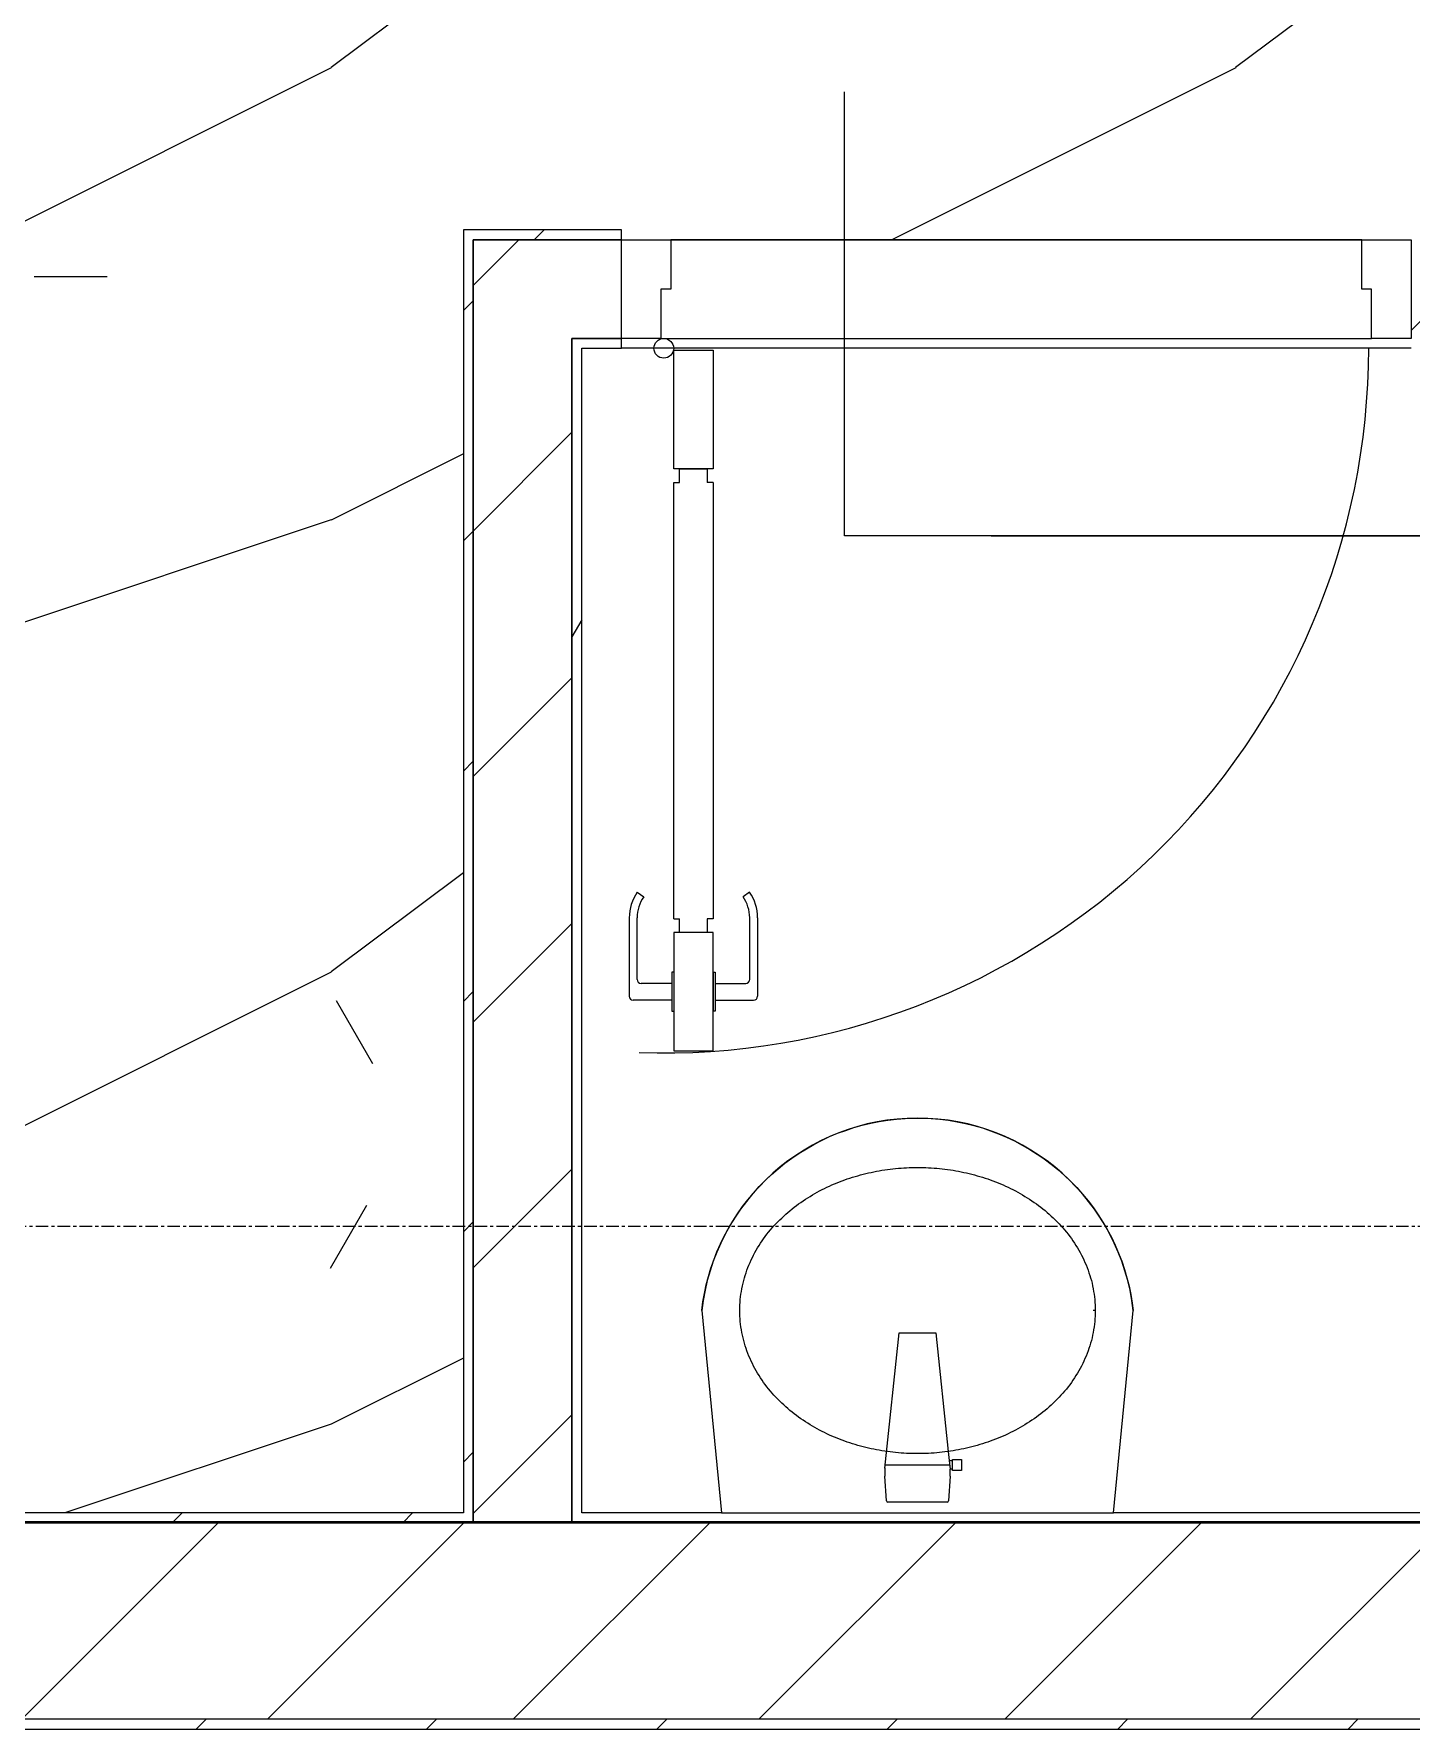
# Model space of a CAD drawing. Header units: millimetres. Extents: x 5357 to 259384, y -16348 to 109893.
# Drawn here: x 85833 to 87228, y 36528 to 38245 of the extents above; entities that cross this region are included whole.
import ezdxf

# ---------------------------------------------------------------- set-up
doc = ezdxf.new("R2010")
doc.units = ezdxf.units.MM
doc.linetypes.add('Grid Line', pattern=[22.225, 12.7, -3.175, 3.175, -3.175])
for name, color, linetype, lineweight in [('0-1', 7, 'Continuous', 5), ('A-DETL-GENF-1', 53, 'Continuous', 9), ('A-DETL-THIN-1', 7, 'Continuous', 9), ('A-DOOR-1', 254, 'Continuous', 9), ('A-DOOR-2', 53, 'Continuous', 9), ('A-FLOR-1', 53, 'Continuous', 9), ('A-FLOR-PATT-1', 10, 'Continuous', 9), ('A-WALL-1', 9, 'Continuous', 18), ('A-WALL-2', 53, 'Continuous', 9), ('A-WALL-3', 113, 'Continuous', 18), ('A-WALL-PATT', 111, 'Continuous', 9), ('A-WALL-PATT-1', 10, 'Continuous', 9), ('A-WALL-PATT-2', 53, 'Continuous', 9), ('I-WALL-1', 9, 'Continuous', 18), ('I-WALL-2', 53, 'Continuous', 9), ('I-WALL-3', 2, 'Continuous', 18), ('P-SANR-FIXT-1', 254, 'Continuous', 9), ('P-SANR-FIXT-2', 53, 'Continuous', 9), ('P-SANR-FIXT-3', 221, 'Continuous', 9), ('S-GRID-1', 1, 'Grid Line', 9)]:
    doc.layers.add(name, color=color, linetype=linetype, lineweight=lineweight)
pattern_1 = [(45, (0, 0), (-116.67262, 116.67262), [])]
pattern_2 = [(0, (0, 0), (894.08, 223.52), [73.762, -596.798, 73.762, -596.798, -3576.32]), (0, (0, 0), (894.08, 223.52), [-1341.12, 73.762, -1267.358, 73.762, -596.798, -1564.64]), (0, (0, 0), (894.08, 223.52), [-3352.8, 73.762, -373.278, 73.762, -1043.838]), (120, (335.28, 111.76), (-640.614, 662.536), [73.762, -596.798, 73.762, -4173.118]), (120, (335.28, 111.76), (-640.614, 662.536), [-744.322, -596.798, 73.762, -1267.358, -2235.2]), (120, (335.28, 111.76), (-640.614, 662.536), [-2682.24, 73.762, -596.798, 73.762, -1490.878]), (120, (335.28, 111.76), (-640.614, 662.536), [-3426.562, -373.278, 73.762, -1043.838]), (240, (447.04, 558.8), (-253.466, -886.056), [73.762, -596.798, 73.762, -4173.118]), (240, (447.04, 558.8), (-253.466, -886.056), [-744.322, -596.798, 73.762, -1267.358, -2235.2]), (240, (447.04, 558.8), (-253.466, -886.056), [-2682.24, 73.762, -596.798, 73.762, -1490.878]), (240, (447.04, 558.8), (-253.466, -886.056), [-3426.562, -373.278, 73.762, -1043.838])]
pattern_3 = [(45, (0, 0), (-124.4508, 124.4508), [])]

# ---------------------------------------------------------------- blocks, each defined once
blk = doc.blocks.new('DOOR_CW_01 CANH MO-PANEL KINH - DIG_02-800x2200-CỬA NHÔM KÍNH-401063-TKCS_MB CẢNH QUAN CÂY XANH')
at = {"layer": 'A-DETL-GENF-1'}
for p, q in [((-347, -182), (-347, -62)), ((-347, -62), (-307, -62)), ((-307, -62), (-307, -182)), ((-307, -182), (-347, -182)), ((-341, -196), (-341, -182)), ((-341, -182), (-313, -182)), ((-313, -182), (-313, -196)), ((-347, -196), (-341, -196)), ((-347, -638), (-347, -196)), ((-307, -196), (-313, -196)), ((-307, -196), (-307, -638)), ((-383.9, -611.2), (-377.3, -615.8)), ((-270.1, -611.2), (-276.7, -615.8)), ((-392, -637), (-392, -716.5)), ((-384, -699.5), (-384, -637)), ((-347, -638), (-341, -638)), ((-307, -652), (-347, -652)), ((-347, -652), (-347, -772)), ((-341, -652), (-341, -638)), ((-313, -652), (-341, -652)), ((-307, -638), (-313, -638)), ((-313, -638), (-313, -652)), ((-307, -772), (-307, -652)), ((-270, -699.5), (-270, -637)), ((-262, -637), (-262, -716.5)), ((-349, -703.5), (-380, -703.5)), ((-349, -692.2), (-349, -731.8)), ((-347, -692.2), (-349, -692.2)), ((-347, -692.2), (-347, -731.8)), ((-307, -692.2), (-307, -731.8)), ((-307, -692.2), (-305, -692.2)), ((-305, -692.2), (-305, -731.8)), ((-305, -703.5), (-274, -703.5)), ((-349, -720.5), (-388, -720.5)), ((-305, -720.5), (-266, -720.5)), ((-349, -731.8), (-347, -731.8)), ((-305, -731.8), (-307, -731.8)), ((-347, -772), (-307, -772))]:
    blk.add_line(p, q, dxfattribs=at)
blk.add_circle((-357, -60), 10, dxfattribs=at)
for centre, radius, start, end in [((-357, -60), 714, 268, 0), ((-347, -637), 45, 145, 180), ((-347, -637), 37, 145, 180), ((-307, -637), 37, 0, 35), ((-307, -637), 45, 360, 35), ((-380, -699.5), 4, 180, 270), ((-274, -699.5), 4, 270, 0), ((-388, -716.5), 4, 180, 270), ((-266, -716.5), 4, 270, 0)]:
    blk.add_arc(centre, radius, start, end, dxfattribs=at)
at = {"layer": 'A-DOOR-2'}
for p, q in [((-400, -50), (-400, 50)), ((-400, 50), (-350, 50)), ((-350, 50), (-350, 0)), ((350, 0), (350, 50)), ((350, 50), (400, 50)), ((400, 50), (400, -50)), ((-360, 0), (-360, -50)), ((-350, 0), (-360, 0)), ((360, 0), (350, 0)), ((360, -50), (360, 0)), ((-360, -50), (-400, -50)), ((-357, -50), (-332, -50)), ((400, -50), (360, -50))]:
    blk.add_line(p, q, dxfattribs=at)
blk = doc.blocks.new('bonruatreo - Chậu rửa-V153-TKCS_MB CẢNH QUAN CÂY XANH')
at = {"layer": 'P-SANR-FIXT-2'}
for p, q in [((198.4, 0), (-198.4, 0)), ((165, 0), (-165, 0)), ((218.6, -205), (198.4, 0)), ((-198.4, 0), (-218.6, -205)), ((-180.6, -205), (-177.8, -205))]:
    blk.add_line(p, q, dxfattribs=at)
at = {"layer": 'P-SANR-FIXT-2', "flags": 128}
blk.add_lwpolyline([(218.6, -205), (217.4, -213.7), (215.9, -222.4), (214, -231), (211.8, -239.5), (209.3, -247.9), (206.4, -256.2), (203.2, -264.4), (199.6, -272.5), (195.8, -280.4), (191.6, -288.1), (187.1, -295.7), (182.3, -303.1), (177.3, -310.3), (171.9, -317.3), (166.3, -324.1), (160.4, -330.6), (154.2, -336.9), (147.8, -342.9), (141.2, -348.7), (134.3, -354.2), (127.3, -359.4), (120, -364.4), (112.5, -369), (104.9, -373.4), (97.1, -377.4), (89.1, -381.2), (81, -384.6), (72.7, -387.6), (64.4, -390.4), (55.9, -392.8), (47.3, -394.8), (38.7, -396.6), (30, -397.9), (21.3, -399), (12.5, -399.6), (3.7, -400), (-5.1, -399.9), (-13.9, -399.6), (-22.6, -398.8), (-31.4, -397.8), (-40.1, -396.3), (-48.7, -394.5), (-57.2, -392.4), (-65.7, -390), (-74, -387.2), (-82.2, -384.1), (-90.3, -380.6), (-98.3, -376.8), (-106.1, -372.7), (-113.7, -368.3), (-121.1, -363.6), (-128.4, -358.7), (-135.4, -353.4), (-142.2, -347.8), (-148.8, -342), (-155.2, -335.9), (-161.3, -329.6), (-167.2, -323), (-172.8, -316.2), (-178.1, -309.2), (-183.1, -302), (-187.8, -294.6), (-192.2, -287), (-196.4, -279.2), (-200.2, -271.3), (-203.7, -263.2), (-206.8, -255), (-209.7, -246.6), (-212.2, -238.2), (-214.3, -229.7), (-216.1, -221.1), (-217.6, -212.4), (-218.6, -205)], dxfattribs=at)
at = {"layer": 'P-SANR-FIXT-2'}
blk.add_arc((0, -180), 220, 186.525, 353.475, dxfattribs=at)
for points in [[(-180, -205), (-180, -197.6), (-178.6, -182.7), (-172.4, -161.2), (-162.5, -141.1), (-149.4, -123), (-133.8, -107), (-116.1, -93.4), (-96.9, -82.1), (-76.5, -73.2), (-55.2, -66.5), (-33.3, -62.1), (-11.2, -59.9), (11.1, -59.9), (33.3, -62.1), (55.2, -66.5), (76.5, -73.2), (96.9, -82.1), (116.1, -93.4), (133.8, -107.1), (149.5, -123), (162.5, -141.2), (172.4, -161.2), (178.6, -182.7), (180, -197.6), (180, -205)], [(180, -205), (180, -212.4), (178.6, -227.3), (172.4, -248.8), (162.5, -268.8), (149.5, -287), (133.8, -302.9), (116.1, -316.6), (96.9, -327.9), (76.5, -336.8), (55.2, -343.5), (33.3, -347.9), (11.1, -350.1), (-11.2, -350.1), (-33.3, -347.9), (-55.2, -343.5), (-76.5, -336.8), (-96.9, -327.9), (-116.1, -316.6), (-133.8, -303), (-149.4, -287), (-162.5, -268.9), (-172.4, -248.8), (-178.6, -227.3), (-180, -212.4), (-180, -205)]]:
    blk.add_open_spline(points, degree=3, dxfattribs=at)
at = {"layer": 'P-SANR-FIXT-3'}
for p, q in [((-33, -37.3), (-31.4, -12.2)), ((-30.2, -11), (30.2, -11)), ((31.4, -12.2), (33, -37.3)), ((-44.7, -42.8), (-35.6, -42.8)), ((-44.7, -54.2), (-44.7, -42.8)), ((-35.6, -42.8), (-35.6, -44.2)), ((-35.6, -44.2), (-33.1, -44.2)), ((-35.6, -44.2), (-35.6, -52.9)), ((-32.2, -52.9), (-33.1, -44.2)), ((32.7, -48.5), (-32.7, -48.5)), ((33, -45.4), (18.5, -182.5)), ((-35.6, -54.2), (-44.7, -54.2)), ((-35.6, -52.9), (-35.6, -54.2)), ((-32.2, -52.9), (-35.6, -52.9)), ((-31.2, -62.3), (-32.2, -52.9)), ((-18.5, -182.5), (-31.2, -62.3)), ((18.5, -182.5), (-18.5, -182.5))]:
    blk.add_line(p, q, dxfattribs=at)
for centre, radius, start, end in [((-30.1, -12.3), 1.3, 91.2278, 176.4003), ((30.1, -12.3), 1.3, 3.5997, 88.7722), ((5.5, -41.4), 38.7, 173.966, 184.1457), ((-5.5, -41.4), 38.7, 353.966, 6.034)]:
    blk.add_arc(centre, radius, start, end, dxfattribs=at)
blk = doc.blocks.new('NCV_TKTC_TANG 1_rvt-1-TKCS_MB CẢNH QUAN CÂY XANH')
at = {"layer": 'A-FLOR-PATT-1'}
h = blk.add_hatch(dxfattribs=at)
h.set_pattern_fill('FP_6', color=256, style=0, pattern_type=2)
h.set_pattern_definition([(0, (0, 0), (1788.16, 447.04), [73.762, -1267.358, 73.762, -1267.358, -7152.64]), (0, (0, 0), (1788.16, 447.04), [-2682.24, 73.762, -2608.478, 73.762, -1267.358, -3129.28]), (0, (0, 0), (1788.16, 447.04), [-6705.6, 73.762, -820.318, 73.762, -2161.438]), (120, (670.56, 223.5), (-1281.228, 1325.072), [73.762, -1267.358, 73.762, -8419.998]), (120, (670.56, 223.5), (-1281.228, 1325.072), [-1414.882, -1267.358, 73.762, -2608.478, -4470.4]), (120, (670.56, 223.5), (-1281.228, 1325.072), [-5364.48, 73.762, -1267.358, 73.762, -3055.518]), (120, (670.56, 223.5), (-1281.228, 1325.072), [-6779.362, -820.318, 73.762, -2161.438]), (240, (894.1, 1117.6), (-506.932, -1772.112), [73.762, -1267.358, 73.762, -8419.998]), (240, (894.1, 1117.6), (-506.932, -1772.112), [-1414.882, -1267.358, 73.762, -2608.478, -4470.4]), (240, (894.1, 1117.6), (-506.932, -1772.112), [-5364.48, 73.762, -1267.358, 73.762, -3055.518]), (240, (894.1, 1117.6), (-506.932, -1772.112), [-6779.362, -820.318, 73.762, -2161.438])])
h.paths.add_polyline_path([(85245.8, 36746.9), (86267.6, 36746.9), (86267.6, 38046.9), (86427.6, 38046.9), (86427.6, 38036.9), (87227.6, 38036.9), (87227.6, 38046.9), (87267.6, 38046.9), (87267.6, 40326.9), (87177.6, 40326.9), (87177.6, 40336.9), (86277.6, 40336.9), (86277.6, 40326.9), (83737.6, 40326.9), (83737.6, 40156.9), (84187.9, 40156.9), (84187.9, 39706.9), (85676.5, 39706.9), (85705.2, 39703.2), (85732, 39692), (85755, 39674.4), (85772.7, 39651.4), (85783.8, 39624.6), (85787.6, 39595.8), (85787.6, 38168.4), (85783.8, 38139.6), (85772.7, 38112.8), (85755, 38089.8), (85732, 38072.2), (85705.2, 38061.1), (85676.5, 38057.3), (84187.9, 38057.3), (84187.9, 37607.3), (83737.6, 37607.3), (83737.6, 37296.9), (85237.6, 37296.9), (85237.6, 36746.9)])
h = blk.add_hatch(dxfattribs=at)
h.set_pattern_fill('FP_4', color=256, style=0, pattern_type=2)
h.set_pattern_definition([(216.87, (366.52, 916.3), (2748.89673, 1832.6049), [458.15, -4123.35]), (206.565, (916.3, 641.4), (-916.3012, -916.2996), [1024.455, -1024.455]), (198.435, (916.3, 183.26), (-1832.5985, -916.30195), [579.52, -2318.076])])
h.paths.add_polyline_path([(85245.8, 36746.9), (86267.6, 36746.9), (86267.6, 38046.9), (86427.6, 38046.9), (86427.6, 38036.9), (87227.6, 38036.9), (87227.6, 38046.9), (87267.6, 38046.9), (87267.6, 40326.9), (87177.6, 40326.9), (87177.6, 40336.9), (86277.6, 40336.9), (86277.6, 40326.9), (83737.6, 40326.9), (83737.6, 40156.9), (84187.9, 40156.9), (84187.9, 39706.9), (85676.5, 39706.9), (85705.2, 39703.2), (85732, 39692), (85755, 39674.4), (85772.7, 39651.4), (85783.8, 39624.6), (85787.6, 39595.8), (85787.6, 38168.4), (85783.8, 38139.6), (85772.7, 38112.8), (85755, 38089.8), (85732, 38072.2), (85705.2, 38061.1), (85676.5, 38057.3), (84187.9, 38057.3), (84187.9, 37607.3), (83737.6, 37607.3), (83737.6, 37296.9), (85237.6, 37296.9), (85237.6, 36746.9)])
at = {"layer": 'A-WALL-PATT-1'}
h = blk.add_hatch(dxfattribs=at)
h.set_pattern_fill('FP_2', color=256, style=0, pattern_type=2)
h.set_pattern_definition(pattern_3)
h.paths.add_polyline_path([(86277.6, 36736.9), (86377.6, 36736.9), (86377.6, 38036.9), (86277.6, 38036.9), (86277.6, 36910.9)])
h = blk.add_hatch(dxfattribs=at)
h.set_pattern_fill('FP_2', color=256, style=0, pattern_type=2)
h.set_pattern_definition(pattern_3)
h.paths.add_polyline_path([(86377.6, 37936.9), (86427.6, 37936.9), (86427.6, 38036.9), (86377.6, 38036.9)])
h.paths.add_polyline_path([(88477.6, 37936.9), (88477.6, 38036.9), (87227.6, 38036.9), (87227.6, 37936.9), (88271.8, 37936.9)])
h = blk.add_hatch(dxfattribs=at)
h.set_pattern_fill('FP_11', color=256, style=0, pattern_type=2)
h.set_pattern_definition(pattern_2)
h.paths.add_polyline_path([(86377.6, 36736.9), (86387.6, 36736.9), (86387.6, 37936.9), (86377.6, 37936.9), (86377.6, 36910.9)])
h = blk.add_hatch(dxfattribs=at)
h.set_pattern_fill('FP_11', color=256, style=0, pattern_type=2)
h.set_pattern_definition(pattern_2)
h.paths.add_polyline_path([(87235.6, 37926.9), (88577.6, 37926.9), (88577.6, 37936.9), (87227.6, 37936.9), (87227.6, 37926.9)])
h.paths.add_polyline_path([(86427.6, 37926.9), (86427.6, 37936.9), (86387.6, 37936.9), (86387.6, 37926.9), (86419.6, 37926.9)])
h = blk.add_hatch(dxfattribs=at)
h.set_pattern_fill('FP_11', color=256, style=0, pattern_type=2)
h.set_pattern_definition(pattern_2)
h.paths.add_polyline_path([(86387.6, 36736.9), (88577.6, 36736.9), (88577.6, 36746.9), (86387.6, 36746.9)])
at = {"layer": 'A-WALL-PATT-2'}
h = blk.add_hatch(dxfattribs=at)
h.set_pattern_fill('FP_10', color=256, style=0, pattern_type=2)
h.set_pattern_definition(pattern_1)
h.paths.add_polyline_path([(86277.6, 38036.9), (86427.6, 38036.9), (86427.6, 38046.9), (86267.6, 38046.9), (86267.6, 38036.9)])
h.paths.add_polyline_path([(87267.6, 38036.9), (87267.6, 38046.9), (87227.6, 38046.9), (87227.6, 38036.9)])
h = blk.add_hatch(dxfattribs=at)
h.set_pattern_fill('FP_10', color=256, style=0, pattern_type=2)
h.set_pattern_definition(pattern_1)
h.paths.add_polyline_path([(86277.6, 36746.9), (86277.6, 38036.9), (86267.6, 38036.9), (86267.6, 36746.9)])
h = blk.add_hatch(dxfattribs=at)
h.set_pattern_fill('FP_10', color=256, style=0, pattern_type=2)
h.set_pattern_definition(pattern_1)
h.paths.add_polyline_path([(83727.6, 36736.9), (86277.6, 36736.9), (86277.6, 36746.9), (83727.6, 36746.9)])
at = {"layer": 'A-DETL-THIN-1'}
for p, q in [((86653.8, 37736.9), (86653.8, 38186.9)), ((87602.2, 37736.9), (86653.8, 37736.9)), ((86802.2, 37736.9), (87602.2, 37736.9))]:
    blk.add_line(p, q, dxfattribs=at)
at = {"layer": 'A-FLOR-1'}
for p, q in [((86477.6, 38036.9), (87177.6, 38036.9)), ((87177.6, 38036.9), (86477.6, 38036.9)), ((86467.6, 37936.9), (87187.6, 37936.9))]:
    blk.add_line(p, q, dxfattribs=at)
at = {"layer": 'A-WALL-1'}
for p, q in [((86377.6, 38036.9), (86277.6, 38036.9)), ((86277.6, 38036.9), (86277.6, 36736.9)), ((86377.6, 36736.9), (86377.6, 37936.9)), ((86377.6, 37936.9), (86387.6, 37936.9)), ((86277.6, 36736.9), (86377.6, 36736.9))]:
    blk.add_line(p, q, dxfattribs=at)
at = {"layer": 'A-WALL-2'}
for p, q in [((86377.6, 38036.9), (86427.6, 38036.9)), ((86427.6, 38036.9), (86377.6, 38036.9)), ((86477.6, 38036.9), (87177.6, 38036.9)), ((86427.6, 37936.9), (86387.6, 37936.9)), ((86387.6, 37936.9), (86427.6, 37936.9))]:
    blk.add_line(p, q, dxfattribs=at)
at = {"layer": 'I-WALL-1'}
for p, q in [((86427.6, 38046.9), (86267.6, 38046.9)), ((86267.6, 38046.9), (86267.6, 38036.9)), ((86267.6, 38036.9), (86267.6, 36746.9)), ((86277.6, 38036.9), (86377.6, 38036.9)), ((86277.6, 36746.9), (86277.6, 38036.9)), ((86427.6, 38036.9), (86427.6, 38046.9)), ((86387.6, 37936.9), (86377.6, 37936.9)), ((86377.6, 37936.9), (86377.6, 36736.9)), ((86387.6, 36746.9), (86387.6, 37926.9)), ((86387.6, 37926.9), (86427.6, 37926.9)), ((86427.6, 37926.9), (86427.6, 37936.9)), ((86267.6, 36746.9), (83737.6, 36746.9)), ((86277.6, 36736.9), (86277.6, 36746.9)), ((86529.1, 36746.9), (86387.6, 36746.9)), ((88567.6, 36746.9), (86926, 36746.9)), ((83727.6, 36736.9), (86277.6, 36736.9)), ((86377.6, 36736.9), (86387.6, 36736.9)), ((86387.6, 36736.9), (88577.6, 36736.9))]:
    blk.add_line(p, q, dxfattribs=at)
at = {"layer": 'I-WALL-2'}
blk.add_line((87227.6, 37926.9), (86427.6, 37926.9), dxfattribs=at)
at = {"layer": 'A-DOOR-1'}
blk.add_blockref('DOOR_CW_01 CANH MO-PANEL KINH - DIG_02-800x2200-CỬA NHÔM KÍNH-401063-TKCS_MB CẢNH QUAN CÂY XANH', (86827.6, 37986.9), dxfattribs=at)
at = {"layer": 'P-SANR-FIXT-1', "rotation": 180}
blk.add_blockref('bonruatreo - Chậu rửa-V153-TKCS_MB CẢNH QUAN CÂY XANH', (86727.6, 36746.9), dxfattribs=at)

msp = doc.modelspace()

# ---------------------------------------------------------------- hatches: boundary and pattern name
at = {"layer": 'A-WALL-PATT'}
h = msp.add_hatch(dxfattribs=at)
h.set_pattern_fill('FP_1', color=256, style=0, pattern_type=2)
h.set_pattern_definition(pattern_3)
h.paths.add_polyline_path([(83727.6, 36537.8), (87627.6, 36537.8), (87627.6, 36737.8), (83727.6, 36737.8)])
h.paths.add_polyline_path([(90087.5, 36537.8), (91652.6, 36537.8), (91652.6, 36737.8), (89917.5, 36737.8), (89917.5, 36537.8)])
h.paths.add_polyline_path([(87827.6, 36537.8), (88827.5, 36537.8), (88827.5, 36737.8), (87827.6, 36737.8)])
h = msp.add_hatch(dxfattribs=at)
h.set_pattern_fill('FP_41', color=256, style=0, pattern_type=2)
h.set_pattern_definition(pattern_1)
h.paths.add_polyline_path([(86758.8, 36527.8), (87727.6, 36527.8), (87727.6, 36537.8), (83527.6, 36537.8), (83527.6, 36527.8), (86456.2, 36527.8)])

# ---------------------------------------------------------------- linework, layer by layer
at = {"layer": 'A-WALL-3'}
msp.add_line((87627.6, 36737.8), (83727.6, 36737.8), dxfattribs=at)
at = {"layer": 'I-WALL-3'}
for p, q in [((87727.6, 36537.8), (83527.6, 36537.8)), ((83517.6, 36527.8), (87717.6, 36527.8))]:
    msp.add_line(p, q, dxfattribs=at)
at = {"layer": 'S-GRID-1'}
msp.add_line((130319.3, 37036.9), (29351.8, 37036.9), dxfattribs=at)

# ---------------------------------------------------------------- block references
at = {"layer": '0-1'}
msp.add_blockref('NCV_TKTC_TANG 1_rvt-1-TKCS_MB CẢNH QUAN CÂY XANH', (0, 0), dxfattribs=at)

doc.saveas('drawing.dxf')
